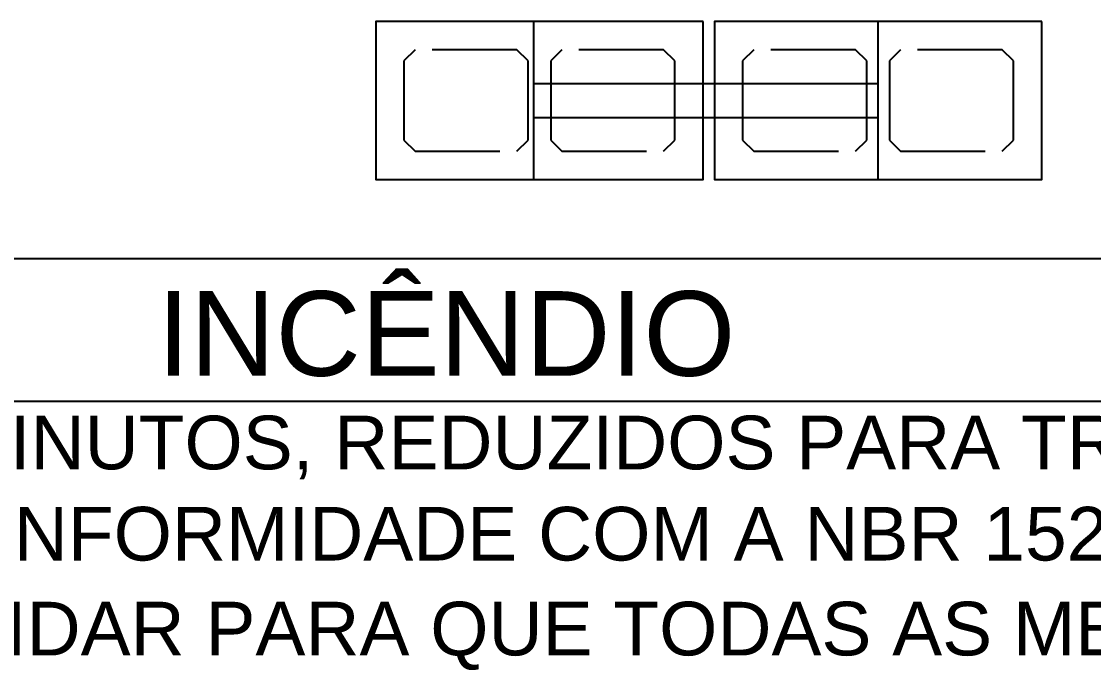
# Model space of a CAD drawing. Extents: x 0 to 119, y 0 to 84.
# Drawn here: x 107.499 to 111.298, y 38.652 to 40.955 of the extents above; entities that cross this region are included whole.
import ezdxf

# ---------------------------------------------------------------- set-up
doc = ezdxf.new("R2010")
doc.units = 0
doc.header["$MEASUREMENT"] = 0
doc.linetypes.add('ESTILO_TQS_0005', pattern=[0.4, 0.3, -0.1])
for name, color, linetype in [('27', 250, 'CONTINUOUS'), ('3', 7, 'CONTINUOUS'), ('40', 7, 'CONTINUOUS'), ('9', 8, 'CONTINUOUS')]:
    doc.layers.add(name, color=color, linetype=linetype)
doc.styles.add('TQS_ARIAL', font='arial.ttf')

msp = doc.modelspace()

# ---------------------------------------------------------------- linework, layer by layer
at = {"layer": '27', "color": 250, "linetype": 'ESTILO_TQS_0005'}
for points in [[(109.294602, 40.814576), (109.254602, 40.854576), (108.894602, 40.854576), (108.854602, 40.814576), (108.854602, 40.534576), (108.894602, 40.494576), (109.254602, 40.494576), (109.294602, 40.534576), (109.294602, 40.814576)], [(109.814602, 40.814576), (109.774602, 40.854576), (109.414602, 40.854576), (109.374602, 40.814576), (109.374602, 40.534576), (109.414602, 40.494576), (109.774602, 40.494576), (109.814602, 40.534576), (109.814602, 40.814576)], [(110.494602, 40.814576), (110.454602, 40.854576), (110.094602, 40.854576), (110.054602, 40.814576), (110.054602, 40.534576), (110.094602, 40.494576), (110.454602, 40.494576), (110.494602, 40.534576), (110.494602, 40.814576)], [(111.014602, 40.814576), (110.974602, 40.854576), (110.614602, 40.854576), (110.574602, 40.814576), (110.574602, 40.534576), (110.614602, 40.494576), (110.974602, 40.494576), (111.014602, 40.534576), (111.014602, 40.814576)]]:
    msp.add_lwpolyline(points, dxfattribs=at)
at = {"layer": '40', "linetype": 'Continuous'}
for p, q in [((109.314621, 40.394592), (109.314621, 40.954592)), ((110.534602, 40.394592), (110.534602, 40.954592)), ((109.314621, 40.734592), (110.534602, 40.734592)), ((109.314621, 40.614592), (110.534602, 40.614592)), ((100.4, 40.115402), (117.9, 40.115402)), ((100.4, 40.115402), (117.9, 40.115402)), ((100.4, 40.115402), (117.9, 40.115402)), ((100.4, 39.609785), (117.9, 39.609785))]:
    msp.add_line(p, q, dxfattribs=at)
at = {"layer": '9', "color": 8, "linetype": 'Continuous'}
for points in [[(109.914602, 40.954576), (108.754602, 40.954576), (108.754602, 40.394576), (109.914602, 40.394576), (109.914602, 40.954576)], [(111.114602, 40.954576), (109.954602, 40.954576), (109.954602, 40.394576), (111.114602, 40.394576), (111.114602, 40.954576)]]:
    msp.add_lwpolyline(points, dxfattribs=at)

# ---------------------------------------------------------------- texts
at = {"layer": '3', "color": 7, "linetype": 'Continuous', "style": 'TQS_ARIAL'}
for s, p in [('1) A ESTRUTURA FOI CONCEBIDA PARA TRRF 120 MINUTOS, REDUZIDOS PARA TRRF 90 MINUTOS, DE ACORDO', (100.718757, 39.368006)), ('COM AO MÉTODO DO TEMPO EQUIVALENTE, EM CONFORMIDADE COM A NBR 15200;', (100.718757, 39.045006)), ('2) O RESPONSÁVEL TÉCNICO DA OBRA DEVERÁ CUIDAR PARA QUE TODAS AS MEDIDAS NÃO ESTRUTURAIS', (100.718757, 38.708839))]:
    msp.add_text(s, height=0.19, dxfattribs=at).set_placement(p)
at = {"layer": '40', "linetype": 'Continuous', "style": 'TQS_ARIAL'}
msp.add_text('INCÊNDIO', height=0.3, dxfattribs=at).set_placement((107.980248, 39.699251))

doc.saveas('drawing.dxf')
